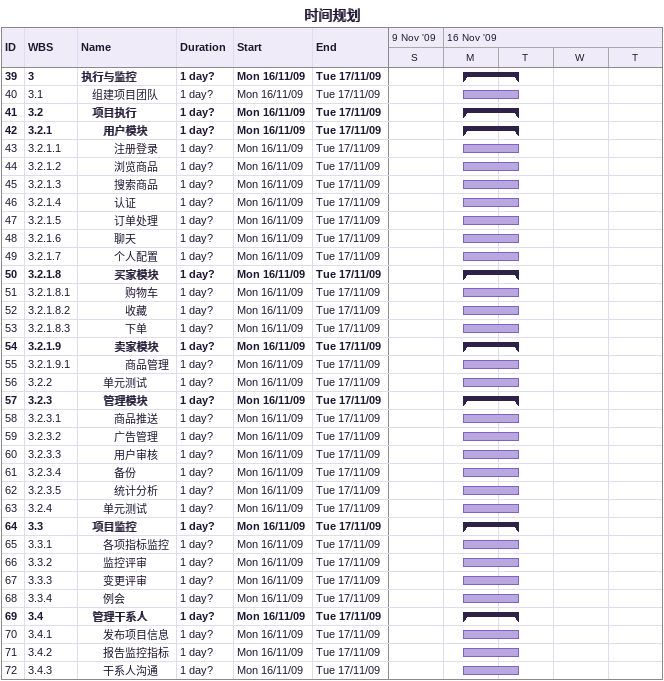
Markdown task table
时间规划

| ID | WBS | Task | Duration | Start | Finish |
|---|---|---|---|---|---|
| 39 | 3 | **执行与监控** | 1d? | 2009-11-16 | 2009-11-17 |
| 40 | 3.1 | 组建项目团队 | 1d? | 2009-11-16 | 2009-11-17 |
| 41 | 3.2 | **项目执行** | 1d? | 2009-11-16 | 2009-11-17 |
| 42 | 3.2.1 | **用户模块** | 1d? | 2009-11-16 | 2009-11-17 |
| 43 | 3.2.1.1 | 注册登录 | 1d? | 2009-11-16 | 2009-11-17 |
| 44 | 3.2.1.2 | 浏览商品 | 1d? | 2009-11-16 | 2009-11-17 |
| 45 | 3.2.1.3 | 搜索商品 | 1d? | 2009-11-16 | 2009-11-17 |
| 46 | 3.2.1.4 | 认证 | 1d? | 2009-11-16 | 2009-11-17 |
| 47 | 3.2.1.5 | 订单处理 | 1d? | 2009-11-16 | 2009-11-17 |
| 48 | 3.2.1.6 | 聊天 | 1d? | 2009-11-16 | 2009-11-17 |
| 49 | 3.2.1.7 | 个人配置 | 1d? | 2009-11-16 | 2009-11-17 |
| 50 | 3.2.1.8 | **买家模块** | 1d? | 2009-11-16 | 2009-11-17 |
| 51 | 3.2.1.8.1 | 购物车 | 1d? | 2009-11-16 | 2009-11-17 |
| 52 | 3.2.1.8.2 | 收藏 | 1d? | 2009-11-16 | 2009-11-17 |
| 53 | 3.2.1.8.3 | 下单 | 1d? | 2009-11-16 | 2009-11-17 |
| 54 | 3.2.1.9 | **卖家模块** | 1d? | 2009-11-16 | 2009-11-17 |
| 55 | 3.2.1.9.1 | 商品管理 | 1d? | 2009-11-16 | 2009-11-17 |
| 56 | 3.2.2 | 单元测试 | 1d? | 2009-11-16 | 2009-11-17 |
| 57 | 3.2.3 | **管理模块** | 1d? | 2009-11-16 | 2009-11-17 |
| 58 | 3.2.3.1 | 商品推送 | 1d? | 2009-11-16 | 2009-11-17 |
| 59 | 3.2.3.2 | 广告管理 | 1d? | 2009-11-16 | 2009-11-17 |
| 60 | 3.2.3.3 | 用户审核 | 1d? | 2009-11-16 | 2009-11-17 |
| 61 | 3.2.3.4 | 备份 | 1d? | 2009-11-16 | 2009-11-17 |
| 62 | 3.2.3.5 | 统计分析 | 1d? | 2009-11-16 | 2009-11-17 |
| 63 | 3.2.4 | 单元测试 | 1d? | 2009-11-16 | 2009-11-17 |
| 64 | 3.3 | **项目监控** | 1d? | 2009-11-16 | 2009-11-17 |
| 65 | 3.3.1 | 各项指标监控 | 1d? | 2009-11-16 | 2009-11-17 |
| 66 | 3.3.2 | 监控评审 | 1d? | 2009-11-16 | 2009-11-17 |
| 67 | 3.3.3 | 变更评审 | 1d? | 2009-11-16 | 2009-11-17 |
| 68 | 3.3.4 | 例会 | 1d? | 2009-11-16 | 2009-11-17 |
| 69 | 3.4 | **管理干系人** | 1d? | 2009-11-16 | 2009-11-17 |
| 70 | 3.4.1 | 发布项目信息 | 1d? | 2009-11-16 | 2009-11-17 |
| 71 | 3.4.2 | 报告监控指标 | 1d? | 2009-11-16 | 2009-11-17 |
| 72 | 3.4.3 | 干系人沟通 | 1d? | 2009-11-16 | 2009-11-17 |
